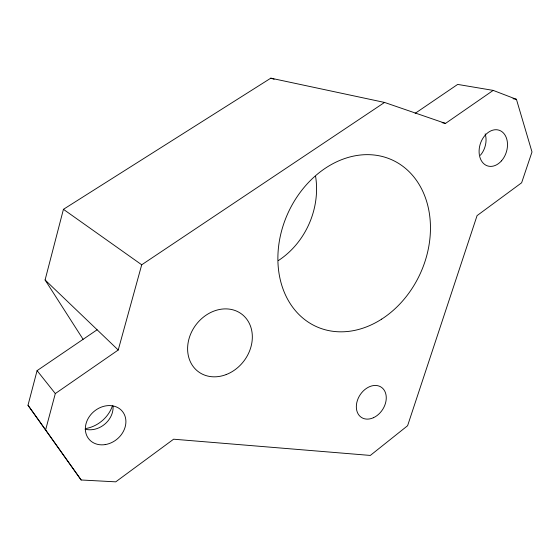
<?xml version="1.0" encoding="UTF-8"?>
<svg xmlns="http://www.w3.org/2000/svg" width="560" height="560" viewBox="0 0 560 560"><rect width="100%" height="100%" fill="white"/><g stroke="black" fill="none" stroke-linecap="round" stroke-linejoin="round"><path stroke-width="0.84" d="M83.083 339.297L45.087 279.972L63.434 209.321L270.823 78.162L384.538 102.438L445.508 123.41L493.192 90.398L516.425 99.309L532 151.963L521.633 182.777L477.071 215.614L407.596 425.719L370.321 455.434L173.614 439.201L115.752 481.838L81.151 479.99L28 405.244L37.079 370.636L97.111 329.784M81.151 479.99L45.612 429.94L55.314 393.568L118.23 350.007L141.715 264.789L384.538 102.438M415.156 113.344L457.674 84.413L493.192 90.398M513.002 98.714L516.425 99.309M442.113 122.654L445.508 123.41M270.823 78.162L274.127 79.268M63.434 209.321L141.715 264.789M45.087 279.972L118.23 350.007M37.079 370.636L55.314 393.568M28 405.244L45.612 429.94M315.588 176.309A76.538 65.947 -67.2 0 1 278.355 260.575M485.156 133.833A18.249 13.503 -72.6 0 1 480.354 155.288M113.036 406.056A21.056 17.675 -39.1 0 1 85.078 429.163M112.399 405.902A30.345 25.655 -38.5 0 1 85.645 428.575M381.661 319.13A91.539 72.73 -65.5 0 0 402.052 165.711A91.539 72.73 -65.5 0 0 278.789 244.86A91.539 72.73 -65.5 0 0 381.661 319.13M226.184 374.563A36.05 30.044 -52.8 0 0 244.37 316.421A36.05 30.044 -52.8 0 0 189.35 337.603A36.05 30.044 -52.8 0 0 226.184 374.563M373.443 417.718A18.088 13.44 -57 0 0 383.061 388.724A18.088 13.44 -57 0 0 357.399 400.421A18.088 13.44 -57 0 0 373.443 417.718M501.445 160.888A18.76 13.657 -72.2 0 0 499.31 130.291A18.76 13.657 -72.2 0 0 479.143 153.006A18.76 13.657 -72.2 0 0 501.445 160.888M105.231 444.591A21.735 18.025 -40 0 0 123.389 412.755A21.735 18.025 -40 0 0 88.263 418.299A21.735 18.025 -40 0 0 105.231 444.591"/></g></svg>
